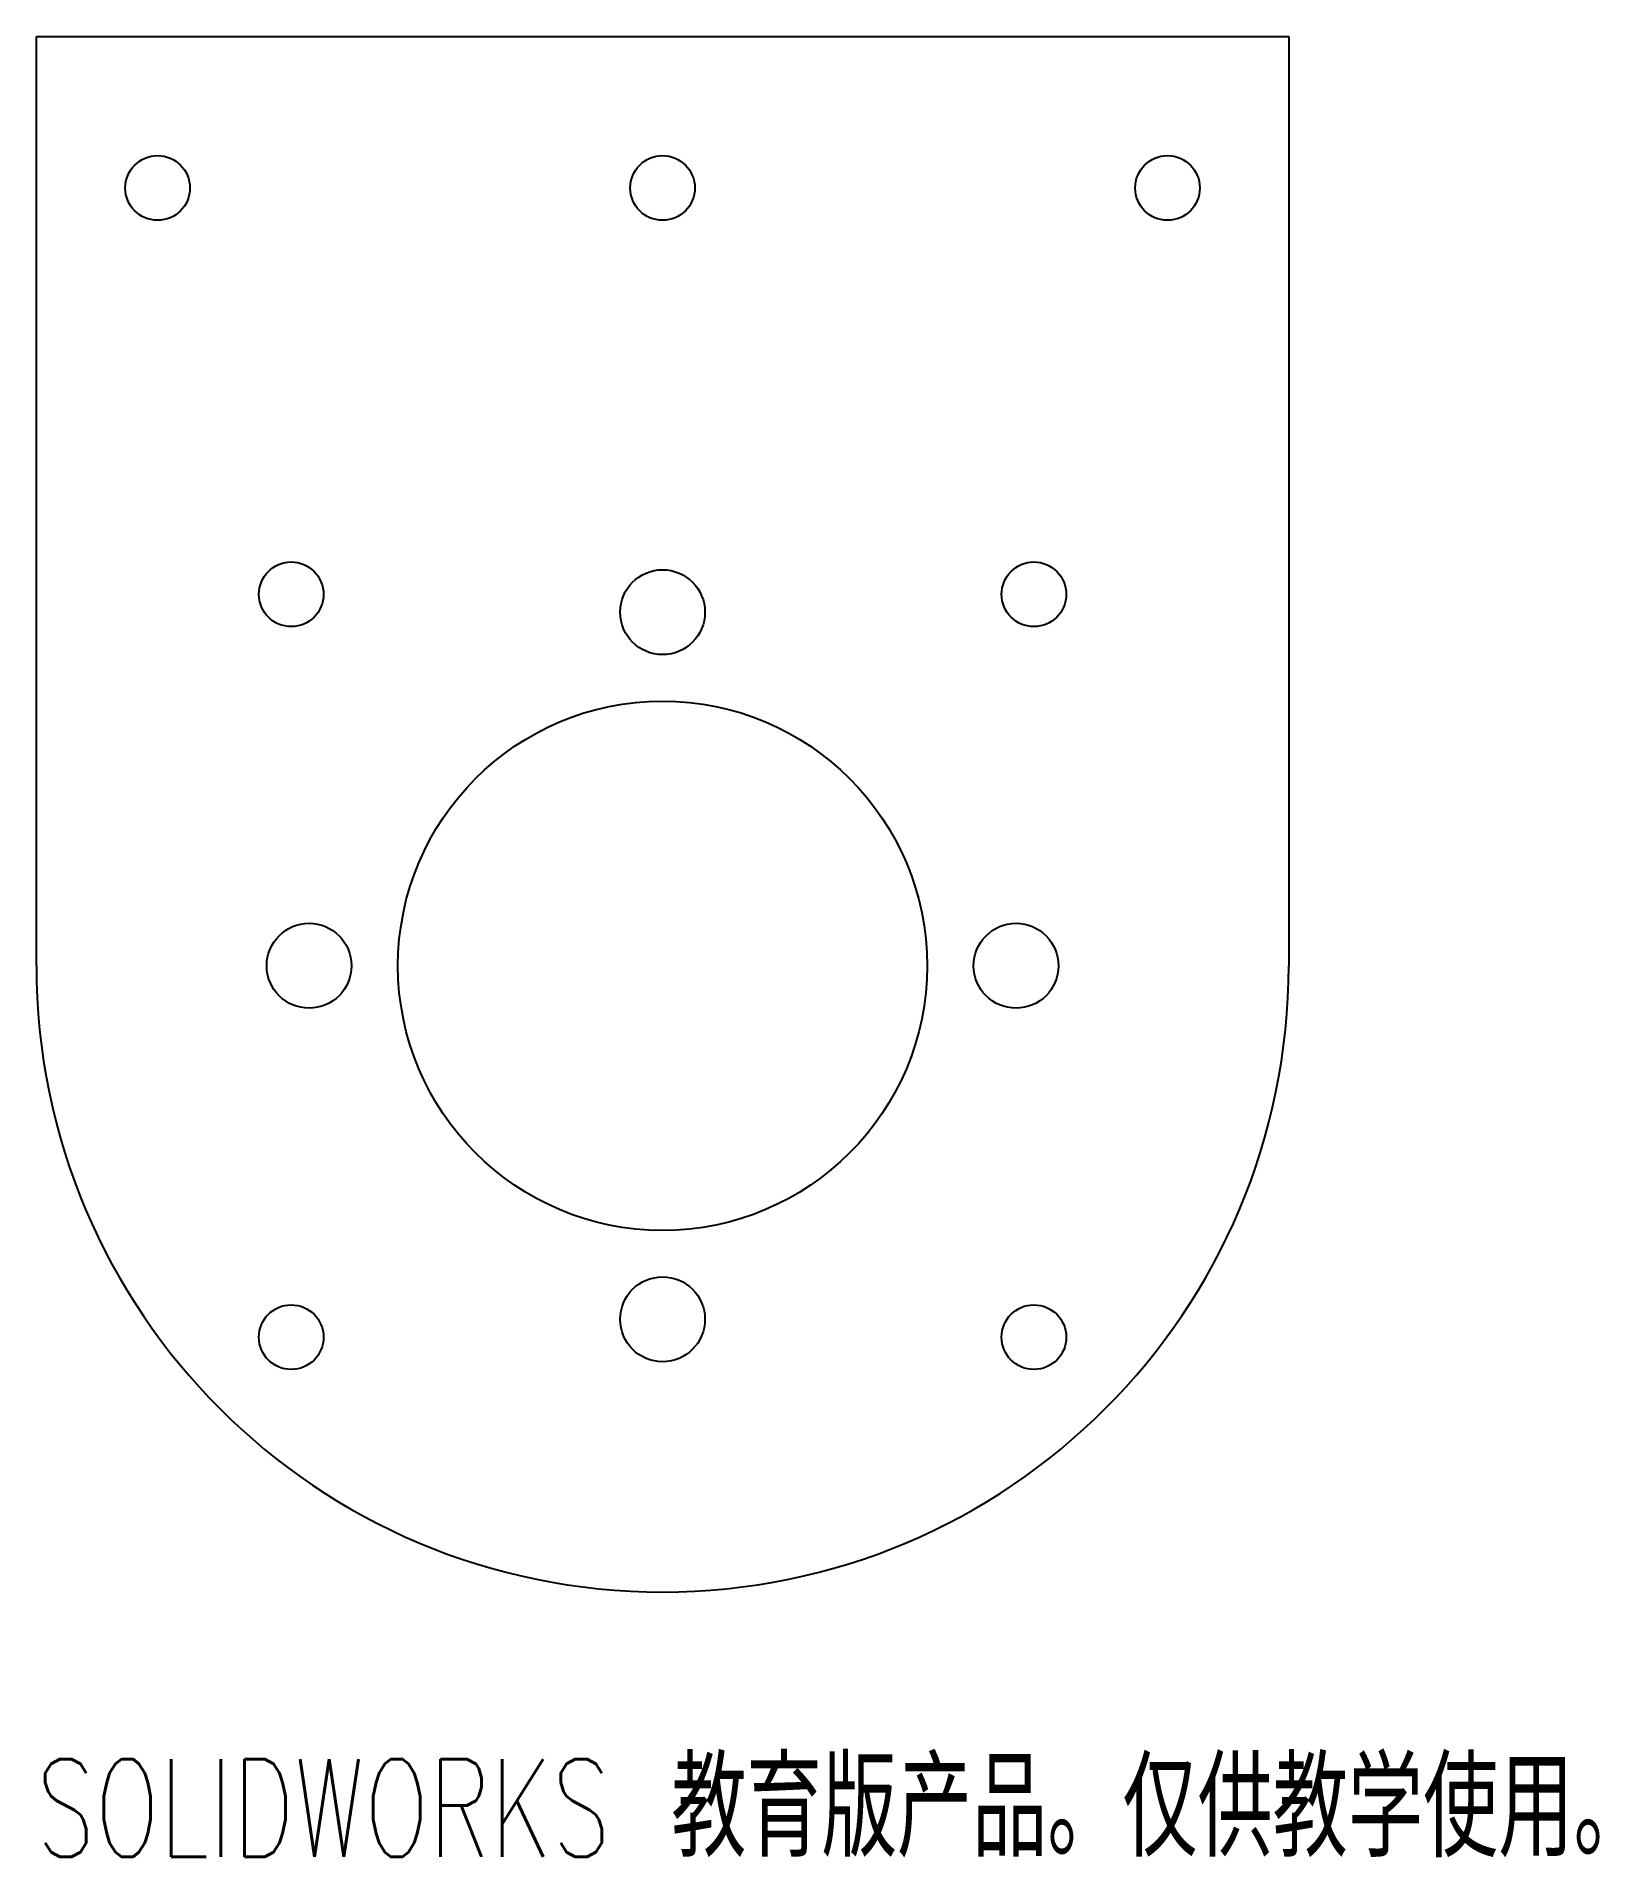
# Model space of a CAD drawing. Header units: millimetres. Extents: x -31 to 46.4, y -44.1 to 46.
import ezdxf

# ---------------------------------------------------------------- set-up
doc = ezdxf.new("R2010")
doc.units = ezdxf.units.MM
doc.styles.add('SLDTEXTSTYLE0', font='TXT', dxfattribs={"width": 0.7, "bigfont": 'bigfont'})

msp = doc.modelspace()

# ---------------------------------------------------------------- linework, layer by layer
at = {"color": 7, "linetype": 'Continuous', "lineweight": 25}
for p, q in [((-31, 46), (31, 46)), ((-31, 0), (-31, 46)), ((31, 46), (31, 0))]:
    msp.add_line(p, q, dxfattribs=at)
for centre, radius in [((-25, 38.5), 1.6), ((0, 38.5), 1.6), ((25, 38.5), 1.6), ((-18.385, 18.385), 1.6), ((18.385, 18.385), 1.6), ((0, 17.5), 2.1), ((0, 0), 13.1), ((-17.5, 0), 2.1), ((17.5, 0), 2.1), ((0, -17.5), 2.1), ((-18.385, -18.385), 1.6), ((18.385, -18.385), 1.6)]:
    msp.add_circle(centre, radius, dxfattribs=at)
msp.add_arc((0, 0), 31, 180, 0, dxfattribs=at)

# ---------------------------------------------------------------- texts
at = {"color": 7, "linetype": 'Continuous', "insert": (-31, -39.27), "char_height": 4.83362, "attachment_point": 1, "style": 'SLDTEXTSTYLE0'}
msp.add_mtext('SOLIDWORKS 教育版产品。仅供教学使用。', dxfattribs=at)

doc.saveas('drawing.dxf')
